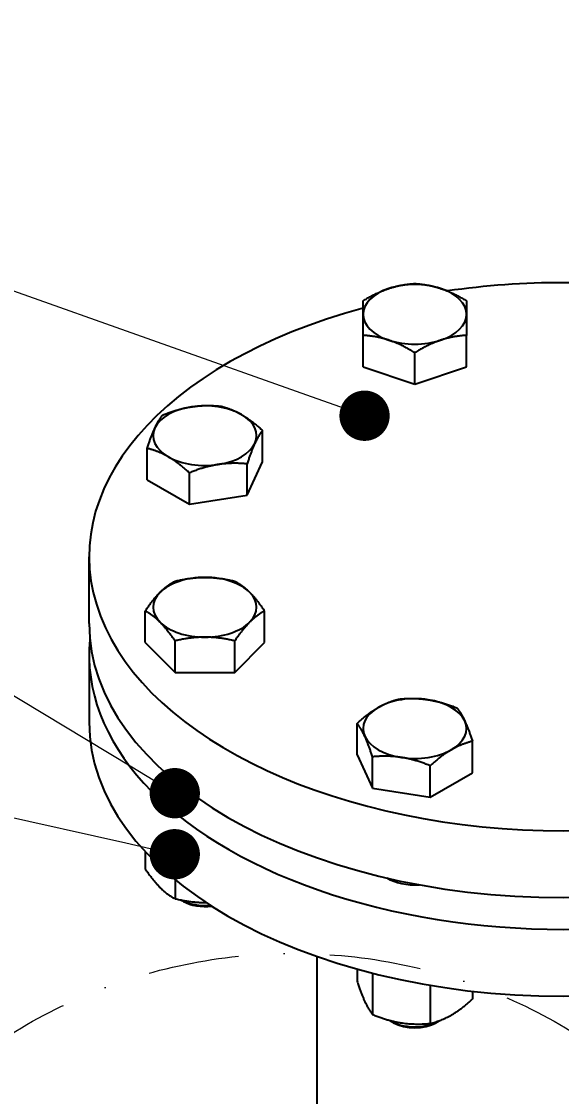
# Model space of a CAD drawing. Header units: millimetres. Extents: x -46397 to 283259, y -8690 to 23983.
# Drawn here: x 217819.9 to 217970.3, y 117.3 to 416.3 of the extents above; entities that cross this region are included whole.
import ezdxf
from ezdxf import colors
from ezdxf.entities.mleader import LeaderData, LeaderLine
from ezdxf.math import Vec2, Vec3

# ---------------------------------------------------------------- set-up
doc = ezdxf.new("R2010")
doc.units = ezdxf.units.MM
doc.linetypes.add('DASHDOT', pattern=[25.4, 12.7, -6.35, 0, -6.35])
doc.layers.add('Long_AM_Box', color=5, linetype='DASHDOT', lineweight=9)
doc.layers.add('Long_AM_Visible', color=30, linetype='Continuous', lineweight=25)
doc.styles.add('Long_Text', font='isocp.shx', dxfattribs={"width": 0.7})

# ---------------------------------------------------------------- blocks, each defined once
blk = doc.blocks.new('sfsdfds')
at = {"layer": 'Long_AM_Visible'}
for p, q in [((-91.34573008056032, 116.1951888741751), (-91.34573008056032, 120.5690685787267)), ((-76.94573008047882, 116.1951888741751), (-76.94573008047882, 120.5690685787267)), ((-84.14573008054867, 113.7953296772757), (-84.14573008054867, 118.1692956054467)), ((-91.34573008056032, 116.1951888741751), (-84.14573008054867, 113.7953296772757)), ((-84.14573008054867, 113.7953296772757), (-76.94573008047882, 116.1951888741751)), ((-105.3396767466911, 102.9647163496556), (-105.3396767466911, 107.3385960542073)), ((-121.4009622301091, 100.4801530816912), (-121.4009622301091, 104.8540327862356)), ((-107.4916303278296, 98.32837194629246), (-105.3396767466911, 102.9647163496556)), ((-107.4916303278296, 98.32837194629246), (-107.4916303278296, 102.7023378744561)), ((-121.4009622301091, 100.4801530816912), (-115.5220143957413, 97.08594096697198)), ((-115.5220143957413, 97.08594096697198), (-115.5220143957413, 101.4598206715164)), ((-115.5220143957413, 97.08594096697198), (-107.4916303278296, 98.32837194629246)), ((-129.4808247328619, 80.48348502780573), (-129.4808247328619, 89.79154605038639)), ((-121.6840414283797, 77.86065738511388), (-121.6840414283797, 82.23462331327028)), ((-105.0565975484205, 77.86065738511388), (-105.0565975484205, 82.23462331327028)), ((-121.6840414283797, 77.86065738511388), (-117.5273633683682, 73.7037354469503)), ((-117.5273633683682, 73.7037354469503), (-117.5273633683682, 78.07761515149468)), ((-109.2132756085484, 73.70373544693575), (-109.2132756085484, 78.07761515148741)), ((-109.2132756085484, 73.70373544693575), (-105.0565975484205, 77.86065738511388)), ((-129.4808247328619, 76.07440349079843), (-129.4808247328619, 66.76634246822505)), ((-117.5273633683682, 73.7037354469503), (-109.2132756085484, 73.70373544693575)), ((-92.17637282225769, 62.23011445748853), (-92.17637282225769, 66.6039941620329)), ((-76.11508733883966, 59.74555118951685), (-76.11508733883966, 64.11943089406122)), ((-92.17637282225769, 62.23011445748853), (-90.02441924117738, 57.59377005412534)), ((-90.02441924117738, 57.59377005412534), (-90.02441924117738, 61.96773598228174)), ((-81.99403517314931, 56.35133907479758), (-81.99403517314931, 60.72521877934923)), ((-81.99403517314931, 56.35133907479758), (-76.11508733883966, 59.74555118951685)), ((-90.02441924117738, 57.59377005412534), (-81.99403517314931, 56.35133907479758)), ((-121.6841633647564, 48.79997229043511), (-121.6841633647564, 46.38429632646148)), ((-117.5272414265783, 44.89562503933121), (-117.5272414265783, 42.22737438828335)), ((-116.340167969407, 41.8531581661955), (-116.6652035544394, 42.04081754870276)), ((-97.77082473278278, 34.20769845468749), (-97.77082473278278, 6.498515370767564)), ((-92.1762865963974, 32.45128033104993), (-92.1762865963974, 30.7538031813383)), ((-90.02450546313776, 31.87874671040481), (-90.02450546313776, 26.11735921516083)), ((-81.99394894734723, 30.19101275078719), (-81.99394894734723, 24.87502779866918)), ((-76.11517356458353, 29.36592700887559), (-76.11517356458353, 28.26914034835499)), ((-87.11557856149739, 24.98033360458794), (-87.53984263021266, 25.22528257886006)), ((-81.17588159954175, 24.98033360458794), (-80.75161753082648, 25.22528257886006))]:
    blk.add_line(p, q, dxfattribs=at)
for centre, major_axis, ratio, start_param, end_param in [((-84.14573008054867, 123.4942387628398), (-7.199999999999998, -1.249000902703301e-15), 0.5773502691896258, 5.235962351639505, 6.283185307179433), ((-84.14573008054867, 123.4942387628398), (-7.199999999999999, -4.319461455182251e-13), 0.5773502691896258, 4.188815609129463, 5.235962351639376), ((-84.14573008054867, 123.4942387628398), (7.200000000000001, -6.144839217203394e-13), 0.577350269189626, 5.979090611945677e-13, 1.047222955540255), ((-63.48082473286195, 89.79154605038639), (-65.99999999999997, -1.332267629550188e-14), 0.5773502691896258, 4.465336155866343, 4.959185748183844), ((-63.48082473286195, 89.79154605038639), (-66.00000000000004, -1.998401444325282e-14), 0.5773502691896258, 5.148254917357802, 10.562331635862), ((-84.14573008054867, 123.4942387628398), (-7.200000000000001, 6.15762182909481e-13), 0.577350269189626, 5.988315667466244e-13, 1.047222955540255), ((-84.14573008054867, 123.4942387628398), (7.200000000000001, 8.326672684688674e-16), 0.5773502691896258, 5.235962351639505, 6.283185307179433), ((-84.14573008054867, 123.4942387628398), (7.200000000000001, 4.302808109812873e-13), 0.5773502691896258, 4.188815609129463, 5.235962351639376), ((-113.3703194884001, 106.6214142012323), (-7.200000000000001, -2.706168622523819e-15), 0.5773502691896261, 4.974213772527039, 6.021360515036966), ((-113.3703194884001, 106.6214142012323), (-7.200000000000004, -4.325706459695767e-13), 0.577350269189626, 3.926990816986859, 4.974213772526929), ((-113.3703194884001, 106.6214142012323), (7.200000000000004, 2.289834988289386e-15), 0.5773502691896261, 6.021360515036966, 7.068583470576901), ((-113.3703194884001, 106.6214142012323), (-7.199999999999999, -2.706168622523819e-15), 0.5773502691896262, 6.021360515036966, 7.068583470576901), ((-113.3703194884001, 106.6214142012323), (7.200000000000004, 3.33066907387547e-15), 0.577350269189626, 4.974213772527039, 6.021360515036966), ((-113.3703194884001, 106.6214142012323), (7.200000000000004, 4.334033132380456e-13), 0.577350269189626, 3.926990816986859, 4.974213772526929), ((-113.3703194884001, 82.7596368706727), (-7.200000000000001, 6.156829625869348e-13), 0.5773502691896258, 4.712388980384503, 5.75961193592468), ((-113.3703194884001, 82.7596368706727), (-7.200000000000001, -4.313216450668733e-13), 0.577350269189626, 3.66516602484427, 4.712388980384359), ((-113.3703194884001, 82.7596368706727), (-7.200000000000001, -1.873501354054952e-15), 0.5773502691896258, 5.759611935924452, 6.806758678434364), ((-113.3703194884001, 82.7596368706727), (7.200000000000001, 4.163336342344337e-16), 0.5773502691896258, 5.759611935924454, 6.806758678434365), ((-63.48082473286195, 80.48348502780573), (-66.00000000000004, 1.144917494144693e-14), 0.5773502691896258, 1.457167719820517e-15, 3.141592653589794), ((-113.3703194884001, 82.7596368706727), (7.199999999999996, 4.311134782497562e-13), 0.5773502691896262, 3.665166024844272, 4.712388980384359), ((-113.3703194884001, 82.7596368706727), (7.200000000000001, -6.169612237760764e-13), 0.5773502691896258, 4.712388980384503, 5.759611935924681), ((-63.48082473286195, 76.07440349079843), (66.00000000000003, 1.082467449009528e-14), 0.577350269189626, 3.083706139661359, 6.341071821108013), ((-84.14573008054867, 65.88681230906514), (-7.200000000000004, -4.163336342344338e-16), 0.5773502691896257, 4.450564188242041, 5.497787143781979), ((-84.14573008054867, 65.88681230906514), (-7.200000000000003, -8.326672684688674e-16), 0.5773502691896258, 5.497787143781979, 6.545010099321935), ((-84.14573008054867, 65.88681230906514), (7.200000000000001, 1.873501354054952e-15), 0.5773502691896258, 0.2618247921423567, 1.308971534652276), ((-63.48082473286195, 66.76634246822505), (66.00000000000003, 9.159339953157543e-15), 0.5773502691896258, 3.141592653589793, 6.283185307179586), ((-84.14573008054867, 65.88681230906514), (7.200000000000001, 1.665334536937735e-15), 0.5773502691896258, 5.497787143781979, 6.545010099321943), ((-84.14573008054867, 65.88681230906514), (-7.199999999999999, -1.457167719820518e-15), 0.5773502691896261, 0.2618247921423567, 1.308971534652276), ((-84.14573008054867, 65.88681230906514), (7.199999999999999, 1.873501354054952e-15), 0.5773502691896261, 4.450564188242041, 5.497787143781979), ((-84.14573008054867, 47.27069026391109), (5.399999999999994, 3.23491233800155e-13), 0.577350269189626, 3.904118968317196, 4.830919138965929), ((-113.3703194884001, 44.05769893469551), (-4.800000000000001, -1.514413594527753e-14), 0.5773502691896253, 0.8155607933847335, 1.729885721399363), ((-113.3703194884001, 43.56780098614399), (4.200000000000005, 2.512573482604807e-13), 0.577350269189626, 3.926990816986997, 4.93869985690736), ((-84.14573008054867, 27.18487437309523), (-4.800000000000005, 2.758210326803123e-13), 0.5773502691896288, 0.7292753262439424, 2.390295941371171), ((-84.14573008054867, 26.69497642453643), (4.200000000000003, 2.512573482604807e-13), 0.577350269189626, 3.926990816986997, 5.497787143781869)]:
    blk.add_ellipse(centre, major_axis=major_axis, ratio=ratio, start_param=start_param, end_param=end_param, dxfattribs=at)
for points, weights in [([(-91.34573008056032, 125.3692093849095), (-89.41640443832148, 126.537379983456), (-87.7455716735567, 127.0942915636115)], [1.001938092954519, 1.038962230543956, 1]), ([(-87.7455716735567, 127.0942915636115), (-86.07486624451121, 127.6511607010034), (-84.14573008054867, 127.7691548054427)], [1, 1.038959145511486, 1.001943955626349]), ([(-84.14573008054867, 127.7691548054427), (-82.21659391646972, 127.6511607010034), (-80.54588848748244, 127.0942915636115)], [1.001943955626349, 1.038959145511484, 1]), ([(-80.54588848748244, 127.0942915636115), (-78.87505572271766, 126.5373799834561), (-76.94573008047882, 125.3692093849095)], [1, 1.038962230543944, 1.001938092954519]), ([(-91.34573008056032, 123.4942387628398), (-91.34573008056032, 124.6081109356892), (-91.34573008056032, 125.3692093849095)], [1, 1.038962230543948, 1.001938092954519]), ([(-76.94573008047882, 125.3692093849095), (-76.94573008047882, 124.6081109356892), (-76.94573008047882, 123.4942387628398)], [1.001938092954519, 1.038962230543948, 1]), ([(-91.34573008056032, 120.5690685787267), (-91.34573008056032, 122.3803665899904), (-91.34573008056032, 123.4942387628398)], [1.001938092954519, 1.038962230543948, 1]), ([(-76.94573008047882, 123.4942387628398), (-76.94573008047882, 122.3803665899904), (-76.94573008047882, 120.5690685787267)], [1, 1.038962230543948, 1.001938092954519]), ([(-87.7455716735567, 119.8941859620681), (-89.41640443832148, 120.4510975422236), (-91.34573008056032, 120.5690685787267)], [1, 1.038962230543941, 1.001938092954518]), ([(-84.14573008054867, 118.1692956054467), (-86.07486624451121, 119.3373168246762), (-87.7455716735567, 119.8941859620681)], [1.00194395562635, 1.038959145511505, 1]), ([(-80.54588848748244, 119.8941859620681), (-82.21659391646972, 119.3373168246762), (-84.14573008054867, 118.1692956054467)], [1, 1.03895914551149, 1.001943955626349]), ([(-76.94573008047882, 120.5690685787267), (-78.87505572271766, 120.4510975422236), (-80.54588848748244, 119.8941859620681)], [1.00193809295452, 1.038962230543966, 1]), ([(-119.249008649087, 109.4904634132181), (-117.0973830496077, 110.3483684335952), (-115.233993291331, 110.6366651255885)], [1.001943955626349, 1.038959145511484, 1]), ([(-115.233993291331, 110.6366651255885), (-113.3704615113675, 110.9249837906245), (-111.218624581059, 110.7328081689047)], [1, 1.038962230543944, 1.001938092954519]), ([(-111.218624581059, 110.7328081689047), (-109.6433598949225, 110.3484284593724), (-108.2791506639333, 109.5608018925777)], [1.001938092954519, 1.038962230543948, 1]), ([(-120.3249380945344, 107.6974067729898), (-119.8255935763009, 108.7732353515603), (-119.249008649087, 109.4904634132181)], [1, 1.038959145511486, 1.001943955626349]), ([(-108.2791506639333, 109.5608018925777), (-106.9149414327694, 108.7731753257685), (-105.3396767466911, 107.3385960542073)], [1, 1.038962230543948, 1.001938092954519]), ([(-121.4009622301091, 104.8540327862356), (-120.8243206712068, 106.6214961982478), (-120.3249380945344, 107.6974067729898)], [1.001938092954519, 1.038962230543956, 1]), ([(-105.3396767466911, 107.3385960542073), (-105.9163183057099, 106.6213322042167), (-106.4157008822658, 105.5454216294747)], [1.00193809295452, 1.038962230543966, 1]), ([(-118.4614883129834, 103.6820265098941), (-119.8256975440308, 104.4696530766887), (-121.4009622301091, 104.8540327862356)], [1, 1.038962230543948, 1.001938092954519]), ([(-106.4157008822658, 105.5454216294747), (-106.9150454004994, 104.4695930509115), (-107.4916303278296, 102.7023378744561)], [1, 1.03895914551149, 1.001943955626349]), ([(-115.5220143957413, 101.4598206715164), (-117.0972790818778, 102.8943999430994), (-118.4614883129834, 103.6820265098941)], [1.001938092954519, 1.038962230543948, 1]), ([(-111.5066456855857, 102.6061632768833), (-113.3701774654328, 102.31784461184), (-115.5220143957413, 101.4598206715164)], [1, 1.038962230543941, 1.001938092954518]), ([(-107.4916303278296, 102.7023378744561), (-109.6432559271925, 102.8944599688766), (-111.5066456855857, 102.6061632768833)], [1.00194395562635, 1.038959145511505, 1]), ([(-117.5273633682518, 86.39145902782184), (-115.2996026849141, 86.91655880884355), (-113.3703194884001, 86.91655880884355)], [1.001938092954519, 1.038962230543948, 1]), ([(-113.3703194884001, 86.91655880884355), (-111.4410362918861, 86.91655880883627), (-109.2132756085484, 86.39145902782184)], [1, 1.038962230543948, 1.001938092954519]), ([(-119.6057938492741, 84.83800638344837), (-118.641194697062, 85.80266212999413), (-117.5273633682518, 86.39145902782184)], [1, 1.038962230543944, 1.001938092954519]), ([(-109.2132756085484, 86.39145902782184), (-108.0994442797382, 85.80266212999413), (-107.1348451275844, 84.83800638344837)], [1.00193809295452, 1.038962230543966, 1]), ([(-121.6840414283797, 82.23462331327028), (-120.5703194883536, 83.87342415424791), (-119.6057938492741, 84.83800638344837)], [1.001943955626349, 1.038959145511484, 1]), ([(-107.1348451275844, 84.83800638344837), (-106.1703194884467, 83.87342415424791), (-105.0565975484205, 82.23462331327028)], [1, 1.03895914551149, 1.001943955626349]), ([(-119.6057938492741, 80.68126735789701), (-120.5703194883536, 81.6458495870902), (-121.6840414283797, 82.23462331327028)], [1, 1.038959145511486, 1.001943955626349]), ([(-105.0565975484205, 82.23462331327028), (-106.1703194884467, 81.6458495870902), (-107.1348451275844, 80.68126735789701)], [1.00194395562635, 1.038959145511505, 1]), ([(-117.5273633683682, 78.07761515149468), (-118.641194697062, 79.71661161135853), (-119.6057938492741, 80.68126735789701)], [1.001938092954519, 1.038962230543956, 1]), ([(-107.1348451275844, 80.68126735789701), (-108.0994442797382, 79.71661161135853), (-109.2132756085484, 78.07761515148741)], [1, 1.038962230543941, 1.001938092954518]), ([(-113.3703194884001, 78.60271493250912), (-115.2996026849141, 78.60271493250912), (-117.5273633683682, 78.07761515149468)], [1, 1.038962230543948, 1.001938092954519]), ([(-109.2132756085484, 78.07761515148741), (-111.4410362918861, 78.60271493250912), (-113.3703194884001, 78.60271493250912)], [1.001938092954519, 1.038962230543948, 1]), ([(-92.17637282225769, 66.6039941620329), (-90.60110813617939, 68.03857343361597), (-89.23689890507376, 68.82620000040333)], [1.001938092954519, 1.038962230543948, 1]), ([(-89.23689890507376, 68.82620000040333), (-87.87268967396813, 69.61382656720525), (-86.29742498794803, 69.99820627675217)], [1, 1.038962230543948, 1.001938092954519]), ([(-86.29742498794803, 69.99820627675217), (-84.14558805752313, 70.19038189845742), (-82.28205627767602, 69.90206323341408)], [1.00193809295452, 1.038962230543966, 1]), ([(-82.28205627767602, 69.90206323341408), (-80.41866651939927, 69.61376654142805), (-78.26704091986176, 68.7558615210437)], [1, 1.03895914551149, 1.001943955626349]), ([(-78.26704091986176, 68.7558615210437), (-77.6904559925315, 68.03863345939317), (-77.19111147447256, 66.96280488082266)], [1.00194395562635, 1.038959145511505, 1]), ([(-91.10034868662478, 64.81081973730761), (-91.59973126323894, 65.88673031204962), (-92.17637282225769, 66.6039941620329)], [1, 1.038962230543944, 1.001938092954519]), ([(-77.19111147447256, 66.96280488082266), (-76.6917288978002, 65.88689430608065), (-76.11508733883966, 64.11943089406122)], [1, 1.038962230543941, 1.001938092954518]), ([(-90.02441924117738, 61.96773598228174), (-90.60100416844944, 63.7349911587371), (-91.10034868662478, 64.81081973730761)], [1.001943955626349, 1.038959145511484, 1]), ([(-79.05456125596538, 62.94742461772694), (-80.41877048712922, 62.15979805092503), (-81.99403517314931, 60.72521877934923)], [1, 1.038962230543948, 1.001938092954519]), ([(-76.11508733883966, 64.11943089406122), (-77.69035202491796, 63.7350511845143), (-79.05456125596538, 62.94742461772694)], [1.001938092954519, 1.038962230543948, 1]), ([(-86.00940388336312, 61.87156138471619), (-87.87279364163987, 62.15985807670221), (-90.02441924117738, 61.96773598228174)], [1, 1.038959145511486, 1.001943955626349]), ([(-81.99403517314931, 60.72521877934923), (-84.14587210351601, 61.58324271968013), (-86.00940388336312, 61.87156138471619)], [1.001938092954519, 1.038962230543956, 1]), ([(-121.6841633647564, 46.38429632646148), (-119.6057023956673, 43.32603946026939), (-117.5272414265783, 42.22737438828335)], [1, 1.154700538379256, 1]), ([(-117.5272414265783, 42.22737438828335), (-115.2060979378293, 41.68027562128555), (-113.1953351407428, 41.70330557523994)], [1, 1.080857642334469, 1.077191230746628]), ([(-92.1762865963974, 30.7538031813383), (-91.10039602982579, 27.45578530113562), (-90.02450546313776, 26.11735921516083)], [1, 1.15470053837925, 1]), ([(-81.99394894734723, 24.87502779866918), (-79.05456125596538, 25.59228817639814), (-76.11517356458353, 28.26914034835499)], [1, 1.154700538379246, 1]), ([(-90.02450546313776, 26.11735921516083), (-86.0092272052425, 24.51639760979742), (-81.99394894734723, 24.87502779866918)], [1, 1.154700538379256, 1])]:
    blk.add_rational_spline(points, weights, degree=2, dxfattribs=at)
blk = doc.blocks.new('_Dot')
at = {"color": 0, "linetype": 'ByBlock', "lineweight": -2}
blk.add_line((-0.5, 0), (-1, 0), dxfattribs=at)
at = {"color": 0, "linetype": 'ByBlock', "const_width": 0.5}
blk.add_lwpolyline([(-0.25, 0, 1), (0.25, 0, 1)], format="xyb", close=True, dxfattribs=at)

msp = doc.modelspace()

# ---------------------------------------------------------------- linework, layer by layer
at = {"layer": 'Long_AM_Box', "ltscale": 2}
msp.add_circle((217895.6696289128, 8.038872518431162), 149.0352956318748, dxfattribs=at)

# ---------------------------------------------------------------- block references
at = {"layer": 'Long_AM_Visible', "xscale": 2, "yscale": 2, "zscale": 2}
msp.add_blockref('sfsdfds', (218097.7579924554, 87.84246096854622), dxfattribs=at)

# ---------------------------------------------------------------- leaders
at = {"layer": 'Long_AM_Visible'}
ml = msp.add_multileader_mtext('Standard', dxfattribs=at)
ml.set_content('KT-17', color=2, style='Long_Text')
ml.set_leader_properties(color=3, lineweight=9)
ml.set_arrow_properties(name='DOT')
ml.build(insert=Vec2(0, 0))
ml.multileader.update_dxf_attribs({"text_left_attachment_type": 5, "text_right_attachment_type": 5, "dogleg_length": 22.17292483380399, "arrow_head_size": 14})
ctx = ml.context
ctx.base_point, ctx.char_height, ctx.arrow_head_size, ctx.landing_gap_size, ctx.plane_origin = Vec3(217623.9155979747, 374.1599590519763), 35, 14, 0, Vec3(217641.4929337416, 520.9309129198664)
ctx.left_attachment, ctx.right_attachment, ctx.text_align_type = 5, 5, 2
notes = []
notes.append((ctx, [(0, (1, 1, 0), (217724.6110228085, 374.1599590519763), (-1, 0), 22.17292483380399, [(0, [(217915.4833674568, 306.6298491533817)], 0, [])])]))
ctx.mtext.insert, ctx.mtext.width, ctx.mtext.defined_height, ctx.mtext.alignment, ctx.mtext.flow_direction = Vec3(217702.4380979746, 416.1599590519763), 159.1430620669271, 71.4824813662708, 3, 5
ml = msp.add_multileader_mtext('Standard', dxfattribs=at)
ml.set_content('KT-16', color=2, style='Long_Text')
ml.set_leader_properties(color=3, lineweight=9)
ml.set_arrow_properties(name='DOT')
ml.build(insert=Vec2(0, 0))
ml.multileader.update_dxf_attribs({"text_left_attachment_type": 5, "text_right_attachment_type": 5, "dogleg_length": 22.17292483380399, "arrow_head_size": 14})
ctx = ml.context
ctx.base_point, ctx.char_height, ctx.arrow_head_size, ctx.landing_gap_size, ctx.plane_origin = Vec3(217623.4134148007, 284.3772693225328), 35, 14, 0, Vec3(217588.6494763314, 415.9480957203778)
ctx.left_attachment, ctx.right_attachment, ctx.text_align_type = 5, 5, 2
notes.append((ctx, [(0, (1, 1, 0), (217725.3241939652, 284.3772693225328), (-1, 0), 22.17292483380399, [(0, [(217862.6399100465, 201.647031953893)], 0, [])])]))
ctx.mtext.insert, ctx.mtext.width, ctx.mtext.defined_height, ctx.mtext.alignment, ctx.mtext.flow_direction = Vec3(217703.1512691313, 326.5148840014299), 159.1430620669271, 71.4824813662708, 3, 5
ml = msp.add_multileader_mtext('Standard', dxfattribs=at)
ml.set_content('KT-1', color=2, style='Long_Text')
ml.set_leader_properties(color=3, lineweight=9)
ml.set_arrow_properties(name='DOT')
ml.build(insert=Vec2(0, 0))
ml.multileader.update_dxf_attribs({"text_left_attachment_type": 5, "text_right_attachment_type": 5, "dogleg_length": 22.17292483380399, "arrow_head_size": 14})
ctx = ml.context
ctx.base_point, ctx.char_height, ctx.arrow_head_size, ctx.landing_gap_size, ctx.plane_origin = Vec3(217639.6396983497, 215.9712317630328), 35, 14, 0, Vec3(217588.6494763314, 352.1784347484354)
ctx.left_attachment, ctx.right_attachment, ctx.text_align_type = 5, 5, 2
notes.append((ctx, [(0, (1, 1, 0), (217723.1851231835, 215.9712317630328), (-1, 0), 22.17292483380399, [(0, [(217862.6399100465, 184.664816907738)], 0, [])])]))
ctx.mtext.insert, ctx.mtext.width, ctx.mtext.defined_height, ctx.mtext.alignment, ctx.mtext.flow_direction = Vec3(217701.0121983497, 257.9712317630328), 159.1430620669271, 71.4824813662708, 3, 5
ml = msp.add_multileader_mtext('Standard', dxfattribs=at)
ml.set_content('KT-9', color=2, style='Long_Text')
ml.set_leader_properties(color=3, lineweight=9)
ml.set_arrow_properties(name='DOT')
ml.build(insert=Vec2(0, 0))
ml.multileader.update_dxf_attribs({"text_left_attachment_type": 5, "text_right_attachment_type": 5, "dogleg_length": 22.17292483380399, "arrow_head_size": 14})
ctx = ml.context
ctx.base_point, ctx.char_height, ctx.arrow_head_size, ctx.landing_gap_size, ctx.plane_origin = Vec3(217622.1644622711, 113.5225150003462), 35, 14, 0, Vec3(217541.7041122898, 231.8031186153239)
ctx.left_attachment, ctx.right_attachment, ctx.text_align_type = 5, 5, 2
notes.append((ctx, [(0, (1, 1, 0), (217712.3639273404, 113.5225150003462), (-1, 0), 22.17292483380399, [(0, [(217891.2175113471, 32.43575228526606)], 0, [])])]))
ctx.mtext.insert, ctx.mtext.width, ctx.mtext.defined_height, ctx.mtext.alignment, ctx.mtext.flow_direction = Vec3(217690.1910025066, 155.6657619307662), 159.1430620669271, 71.4824813662708, 3, 5
for ctx, leaders in notes:
    for number, flags, end, landing, length, lines in leaders:
        leader = LeaderData()
        leader.index, (leader.has_last_leader_line, leader.has_dogleg_vector, leader.attachment_direction) = number, flags
        leader.last_leader_point, leader.dogleg_vector, leader.dogleg_length = Vec3(end), Vec3(landing), length
        for number, points, colour, breaks in lines:
            line = LeaderLine()
            line.index, line.vertices, line.color, line.breaks = number, Vec3.list(points), colors.encode_raw_color(colour), breaks
            leader.lines.append(line)
        ctx.leaders.append(leader)

doc.saveas('drawing.dxf')
